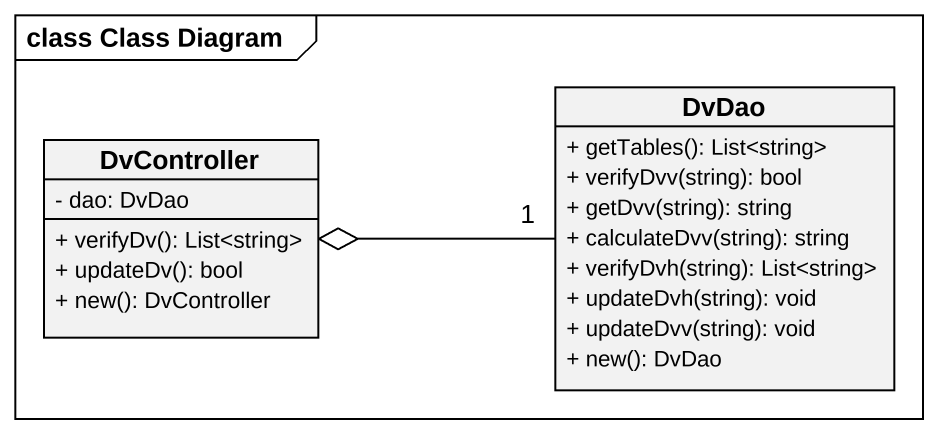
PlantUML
@startuml
mainframe class Class Diagram
hide circle
hide empty members
skinparam classAttributeIconSize 0
class DvDao {
  + getTables(): List<string>
  + verifyDvv(string): bool
  + getDvv(string): string
  + calculateDvv(string): string
  + verifyDvh(string): List<string>
  + updateDvh(string): void
  + updateDvv(string): void
  + new(): DvDao
}
class DvController {
  - dao: DvDao
  + verifyDv(): List<string>
  + updateDv(): bool
  + new(): DvController
}
DvDao "1" -left-o DvController
@enduml
